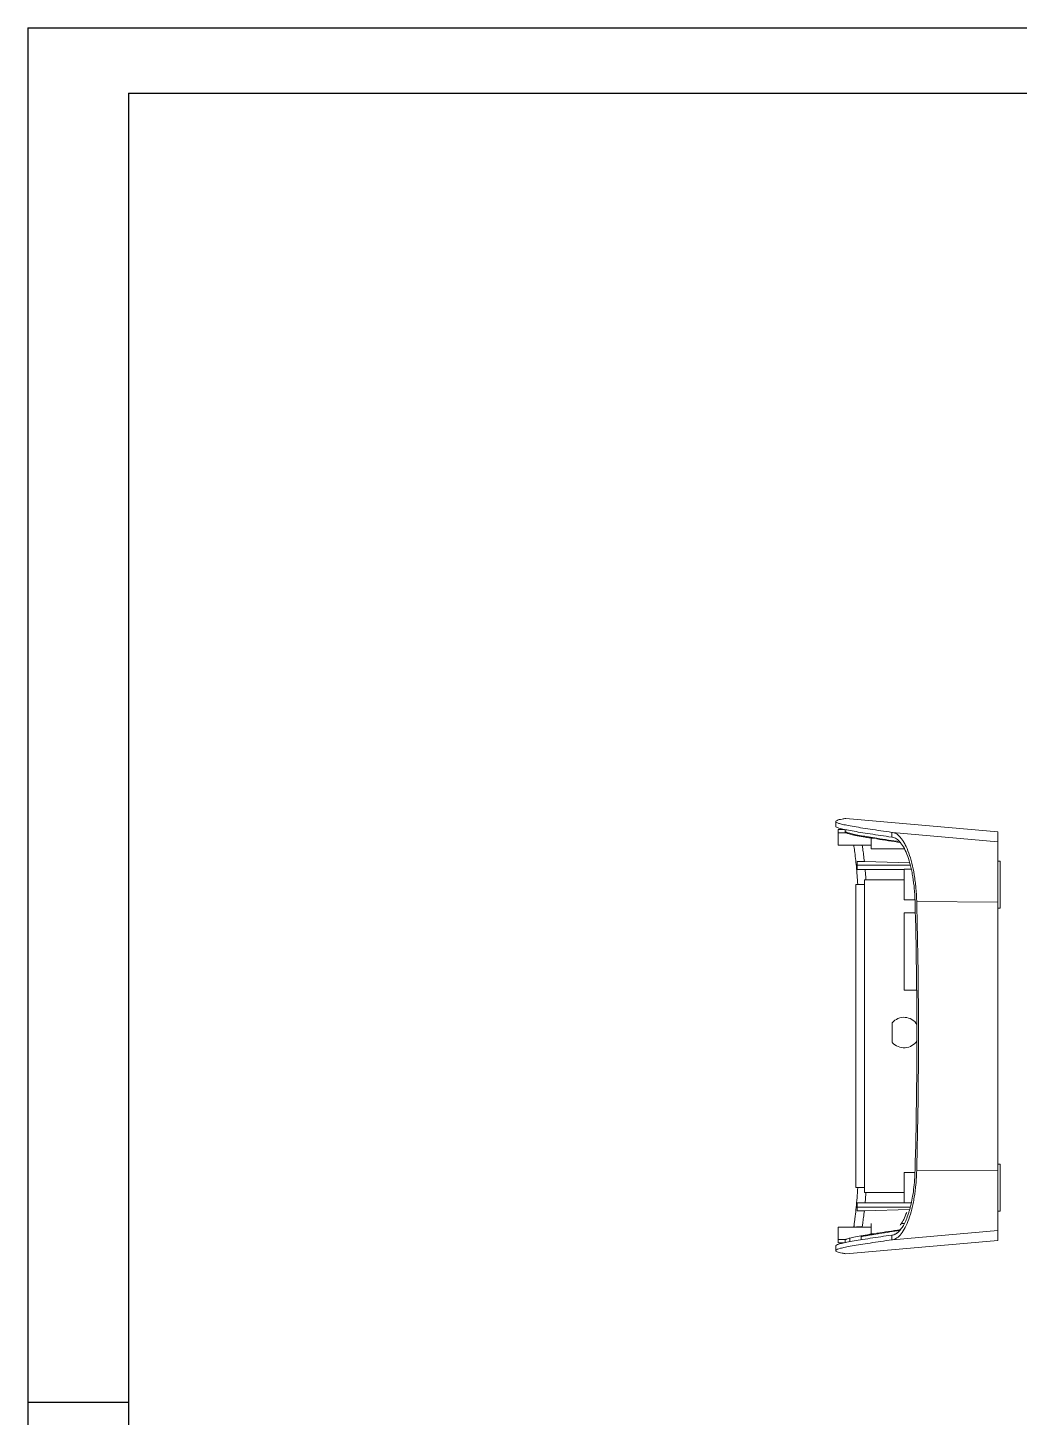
# Model space of a CAD drawing. Header units: inches. Extents: x 1181 to 2938, y 573 to 1158.
# Drawn here: x 1181.1 to 1392.2, y 862.4 to 1158.1 of the extents above; entities that cross this region are included whole.
import ezdxf

# ---------------------------------------------------------------- set-up
doc = ezdxf.new("R2010")
doc.units = ezdxf.units.IN

msp = doc.modelspace()

# ---------------------------------------------------------------- linework, layer by layer
for p, q in [((1181.086, 1158.076), (2008.611, 1158.076)), ((1181.086, 1158.076), (1181.086, 572.957)), ((1202.499, 1144.144), (1994.68, 1144.144)), ((1202.499, 1144.144), (1202.499, 586.888)), ((1202.499, 865.516), (1181.086, 865.516))]:
    msp.add_line(p, q)
at = {"color": 7, "linetype": 'Continuous', "lineweight": 15}
for p, q in [((1353.164, 989.035), (1353.164, 989.247)), ((1353.164, 988.035), (1353.164, 989.035)), ((1355.29, 989.805), (1387.664, 986.973)), ((1353.664, 987.469), (1353.664, 986.77)), ((1353.664, 987.469), (1354.969, 987.469)), ((1353.664, 986.77), (1353.664, 984.12)), ((1353.664, 986.77), (1355.304, 986.77)), ((1355.164, 987.027), (1355.164, 987.426)), ((1355.164, 986.852), (1355.164, 987.027)), ((1355.304, 986.77), (1355.304, 986.758)), ((1360.664, 985.596), (1360.664, 983.378)), ((1360.664, 985.596), (1361.887, 985.596)), ((1361.887, 985.596), (1361.887, 985.439)), ((1365.059, 985.844), (1365.075, 985.842)), ((1365.075, 985.842), (1365.075, 986.843)), ((1365.237, 986.819), (1387.664, 984.857)), ((1387.664, 986.973), (1387.664, 984.857)), ((1387.664, 984.857), (1387.664, 971.998)), ((1353.664, 984.12), (1360.664, 984.12)), ((1358.731, 984.12), (1358.866, 983.337)), ((1360.664, 983.378), (1367.727, 983.378)), ((1357.664, 979.899), (1357.664, 980.679)), ((1357.664, 980.679), (1359.217, 980.679)), ((1357.664, 979.899), (1368.996, 979.899)), ((1357.664, 978.95), (1357.664, 979.899)), ((1357.664, 978.95), (1367.664, 978.95)), ((1368.873, 980.394), (1359.217, 980.679)), ((1369.222, 978.991), (1367.664, 978.991)), ((1367.664, 975.741), (1367.664, 978.991)), ((1388.164, 980.741), (1387.664, 980.741)), ((1388.164, 980.741), (1388.164, 970.741)), ((1359.259, 976.741), (1367.664, 976.741)), ((1359.259, 976.741), (1359.259, 910.241)), ((1359.259, 975.741), (1357.386, 975.741)), ((1357.386, 911.241), (1357.386, 975.741)), ((1367.664, 972.491), (1367.664, 975.741)), ((1367.664, 972.491), (1370.006, 972.491)), ((1387.664, 971.998), (1370.361, 972.12)), ((1387.664, 914.984), (1387.664, 971.998)), ((1387.664, 970.741), (1388.164, 970.741)), ((1367.664, 969.741), (1370.074, 969.741)), ((1367.664, 953.241), (1367.664, 969.741)), ((1370.349, 953.241), (1367.664, 953.241)), ((1365.164, 942.165), (1365.164, 946.318)), ((1369.999, 914.491), (1367.664, 914.491)), ((1367.664, 914.491), (1367.664, 911.241)), ((1370.361, 914.863), (1387.664, 914.984)), ((1388.164, 916.241), (1387.664, 916.241)), ((1387.664, 914.984), (1387.664, 902.125)), ((1388.164, 906.241), (1388.164, 916.241)), ((1359.259, 911.241), (1357.386, 911.241)), ((1367.664, 911.241), (1367.664, 907.991)), ((1357.664, 908.033), (1357.664, 907.084)), ((1357.664, 908.033), (1367.664, 908.033)), ((1359.259, 910.241), (1367.664, 910.241)), ((1367.664, 907.991), (1369.204, 907.991)), ((1357.664, 907.084), (1357.664, 906.304)), ((1357.664, 907.084), (1368.999, 907.084)), ((1357.664, 906.304), (1359.217, 906.304)), ((1368.863, 906.589), (1359.217, 906.304)), ((1387.664, 906.241), (1388.164, 906.241)), ((1353.664, 900.213), (1353.664, 902.862)), ((1353.664, 902.862), (1360.664, 902.862)), ((1357.057, 903.455), (1356.963, 902.862)), ((1357.057, 903.455), (1357.057, 903.459)), ((1358.737, 902.891), (1357.501, 902.862)), ((1358.866, 903.646), (1358.738, 902.896)), ((1360.664, 901.387), (1360.664, 903.605)), ((1387.664, 902.125), (1365.237, 900.164)), ((1367.069, 903.605), (1367.744, 903.605)), ((1387.664, 900.01), (1387.664, 902.125)), ((1353.164, 897.948), (1353.164, 898.948)), ((1353.664, 900.213), (1355.304, 900.213)), ((1353.664, 899.514), (1353.664, 900.213)), ((1353.664, 899.514), (1354.948, 899.514)), ((1355.164, 900.13), (1355.164, 899.956)), ((1355.164, 899.556), (1355.164, 899.956)), ((1387.664, 900.01), (1355.29, 897.177)), ((1355.304, 900.213), (1355.304, 900.225)), ((1360.664, 901.387), (1361.887, 901.387)), ((1361.887, 901.387), (1361.887, 901.543)), ((1365.075, 901.141), (1365.059, 901.139)), ((1365.075, 900.14), (1365.075, 901.141)), ((1353.164, 897.948), (1353.164, 897.735))]:
    msp.add_line(p, q, dxfattribs=at)
at = {"color": 8, "linetype": 'Continuous', "lineweight": 15}
for p, q in [((1356.121, 900.334), (1356.096, 899.739)), ((1356.142, 899.748), (1356.121, 900.334)), ((1358.576, 900.843), (1358.518, 900.15))]:
    msp.add_line(p, q, dxfattribs=at)
at = {"color": 7, "linetype": 'Continuous', "lineweight": 15}
for start, end in [(31.97372, 140.28486), (219.71514, 328.77504)]:
    msp.add_arc((1367.664, 944.241), 3.25, start, end, dxfattribs=at)
for points, knots in [([(1353.164, 989.247), (1353.221, 989.304), (1353.316, 989.358), (1353.563, 989.459), (1353.714, 989.508), (1354.068, 989.6), (1354.27, 989.644), (1354.727, 989.727), (1354.982, 989.766), (1355.269, 989.803)], [0, 0, 0, 0, 0.25, 0.25, 0.5, 0.5, 0.75, 0.75, 1, 1, 1, 1]), ([(1365.075, 986.843), (1363.485, 987.075), (1361.927, 987.305), (1359.038, 987.746), (1357.712, 987.957), (1356.082, 988.243), (1355.597, 988.334), (1354.765, 988.503), (1354.417, 988.582), (1353.855, 988.729), (1353.639, 988.797), (1353.321, 988.923), (1353.219, 988.981), (1353.164, 989.035)], [0, 0, 0, 0, 0.25, 0.25, 0.5, 0.5, 0.625, 0.625, 0.75, 0.75, 0.875, 0.875, 1, 1, 1, 1]), ([(1353.164, 988.035), (1353.274, 987.927), (1353.572, 987.803), (1354.416, 987.582), (1354.763, 987.503), (1355.594, 987.334), (1356.077, 987.243), (1357.706, 986.957), (1359.03, 986.746), (1361.915, 986.305), (1363.471, 986.076), (1365.059, 985.844)], [0, 0, 0, 0, 0.25, 0.25, 0.375, 0.375, 0.5, 0.5, 0.75, 0.75, 1, 1, 1, 1]), ([(1355.164, 987.026), (1355.274, 986.918), (1355.57, 986.794), (1356.403, 986.574), (1356.745, 986.495), (1357.566, 986.325), (1358.044, 986.235), (1359.524, 985.971), (1360.652, 985.788), (1361.887, 985.596)], [0, 0, 0, 0, 0.25, 0.25, 0.375, 0.375, 0.5, 0.5, 0.71986067, 0.71986067, 0.71986067, 0.71986067]), ([(1360.889, 985.596), (1360.735, 985.62), (1360.217, 985.701), (1359.412, 985.833), (1358.491, 985.991), (1357.814, 986.114), (1357.329, 986.209), (1356.882, 986.299), (1356.398, 986.407), (1355.934, 986.526), (1355.584, 986.635), (1355.396, 986.71), (1355.319, 986.75), (1355.304, 986.758)], [0, 0, 0, 0, 0.0489517, 0.1643158, 0.2796821, 0.3950506, 0.4527311, 0.5104115, 0.625782, 0.7411519, 0.8565203, 0.971887, 1, 1, 1, 1]), ([(1365.22, 985.82), (1365.516, 985.777), (1365.807, 985.657), (1366.381, 985.266), (1366.664, 984.996), (1367.219, 984.298), (1367.484, 983.88), (1367.987, 982.91), (1368.225, 982.358), (1368.673, 981.11), (1368.875, 980.431), (1369.147, 979.338), (1369.232, 978.961), (1369.392, 978.18), (1369.466, 977.775), (1369.671, 976.525), (1369.779, 975.665), (1369.901, 974.336), (1369.935, 973.886), (1369.989, 972.973), (1370.009, 972.508), (1370.021, 972.042)], [0, 0, 0, 0, 0.125, 0.125, 0.25, 0.25, 0.375, 0.375, 0.5, 0.5, 0.625, 0.625, 0.6875, 0.6875, 0.75, 0.75, 0.875, 0.875, 0.9375, 0.9375, 1, 1, 1, 1]), ([(1370.361, 972.12), (1370.334, 973.113), (1370.277, 974.082), (1370.147, 975.499), (1370.096, 975.966), (1369.98, 976.887), (1369.914, 977.344), (1369.698, 978.668), (1369.528, 979.499), (1369.141, 981.06), (1368.921, 981.795), (1368.449, 983.113), (1368.196, 983.702), (1367.791, 984.484), (1367.651, 984.729), (1367.367, 985.177), (1367.223, 985.38), (1366.784, 985.932), (1366.484, 986.221), (1366.021, 986.538), (1365.864, 986.623), (1365.551, 986.752), (1365.394, 986.796), (1365.237, 986.819)], [0, 0, 0, 0, 0.125, 0.125, 0.1875, 0.1875, 0.25, 0.25, 0.375, 0.375, 0.5, 0.5, 0.625, 0.625, 0.6875, 0.6875, 0.75, 0.75, 0.875, 0.875, 0.9375, 0.9375, 1, 1, 1, 1]), ([(1357.797, 975.741), (1357.757, 976.402), (1357.678, 977.724), (1357.521, 979.591), (1357.342, 981.338), (1357.155, 982.867), (1357.024, 983.728), (1356.964, 984.12)], [0, 0, 0, 0, 0.20663481, 0.41393087, 0.62057532, 0.82716204, 1, 1, 1, 1]), ([(1358.866, 983.337), (1358.928, 982.94), (1358.989, 982.516), (1359.107, 981.625), (1359.163, 981.161), (1359.217, 980.679)], [0, 0, 0, 0, 0.5, 0.5, 1, 1, 1, 1]), ([(1359.389, 978.95), (1359.432, 978.457), (1359.494, 977.739), (1359.546, 976.98), (1359.562, 976.741)], [0, 0, 0, 0, 0.6860421, 1, 1, 1, 1]), ([(1370.021, 972.042), (1370.274, 962.545), (1370.4, 953.017), (1370.4, 933.963), (1370.274, 924.438), (1370.021, 914.941)], [0, 0, 0, 0, 0.5, 0.5, 1, 1, 1, 1]), ([(1365.237, 900.164), (1365.552, 900.21), (1365.863, 900.338), (1366.476, 900.755), (1366.778, 901.043), (1367.371, 901.788), (1367.653, 902.233), (1368.19, 903.268), (1368.444, 903.857), (1368.922, 905.19), (1369.138, 905.913), (1369.428, 907.079), (1369.519, 907.481), (1369.689, 908.315), (1369.768, 908.748), (1369.986, 910.08), (1370.102, 910.997), (1370.233, 912.415), (1370.269, 912.895), (1370.326, 913.869), (1370.348, 914.365), (1370.361, 914.863)], [0, 0, 0, 0, 0.125, 0.125, 0.25, 0.25, 0.375, 0.375, 0.5, 0.5, 0.625, 0.625, 0.6875, 0.6875, 0.75, 0.75, 0.875, 0.875, 0.9375, 0.9375, 1, 1, 1, 1]), ([(1370.021, 914.941), (1370.003, 914.241), (1369.968, 913.553), (1369.866, 912.2), (1369.799, 911.533), (1369.551, 909.576), (1369.329, 908.374), (1368.985, 906.994), (1368.913, 906.723), (1368.763, 906.202), (1368.686, 905.951), (1368.447, 905.222), (1368.278, 904.772), (1368.009, 904.149), (1367.917, 903.95), (1367.729, 903.57), (1367.632, 903.389), (1367.339, 902.879), (1367.139, 902.582), (1366.933, 902.324)], [0, 0, 0, 0, 0.125, 0.125, 0.25, 0.25, 0.5, 0.5, 0.5625, 0.5625, 0.625, 0.625, 0.75, 0.75, 0.8125, 0.8125, 0.875, 0.875, 1, 1, 1, 1]), ([(1357.057, 903.459), (1357.096, 903.727), (1357.134, 904.006), (1357.209, 904.576), (1357.246, 904.867), (1357.352, 905.763), (1357.42, 906.387), (1357.545, 907.688), (1357.604, 908.366), (1357.71, 909.776), (1357.757, 910.5), (1357.797, 911.241)], [0, 0, 0, 0, 0.125, 0.125, 0.25, 0.25, 0.5, 0.5, 0.75, 0.75, 1, 1, 1, 1]), ([(1359.562, 910.241), (1359.515, 909.544), (1359.463, 908.778), (1359.394, 908.094), (1359.388, 908.033)], [0, 0, 0, 0, 0.9115986, 1, 1, 1, 1]), ([(1359.217, 906.304), (1359.163, 905.819), (1359.105, 905.348), (1358.988, 904.461), (1358.928, 904.041), (1358.866, 903.646)], [0, 0, 0, 0, 0.5, 0.5, 1, 1, 1, 1]), ([(1368.233, 905.981), (1368.028, 905.408), (1367.824, 904.892), (1367.476, 904.207), (1367.353, 903.995), (1367.095, 903.605), (1366.957, 903.426), (1366.828, 903.264)], [0, 0, 0, 0, 0.5, 0.5, 0.75, 0.75, 1, 1, 1, 1]), ([(1357.057, 903.459), (1357.048, 903.395), (1357.034, 903.282), (1357.019, 903.148), (1357.011, 903.039), (1357.005, 902.962), (1357.031, 902.904), (1357.068, 902.882), (1357.166, 902.862), (1357.547, 902.866), (1358.087, 902.878), (1358.557, 902.891), (1358.738, 902.896)], [0, 0, 0, 0, 0.10905257, 0.19103808, 0.23203144, 0.30070546, 0.32494165, 0.34043929, 0.36104386, 0.4469469, 0.78678284, 1, 1, 1, 1]), ([(1357.214, 902.862), (1357.189, 902.863), (1357.148, 902.865), (1357.092, 902.872), (1357.057, 902.884), (1357.037, 902.9), (1357.009, 902.938), (1357.01, 903.023), (1357.023, 903.201), (1357.043, 903.351), (1357.057, 903.455)], [0, 0, 0, 0, 0.075228, 0.1223326, 0.1691998, 0.1929601, 0.2169327, 0.3632925, 0.559158, 1, 1, 1, 1]), ([(1365.718, 901.31), (1365.759, 901.329), (1365.842, 901.367), (1365.966, 901.435), (1366.089, 901.513), (1366.212, 901.6), (1366.333, 901.696), (1366.455, 901.801), (1366.576, 901.916), (1366.696, 902.04), (1366.815, 902.173), (1366.894, 902.27), (1366.933, 902.318)], [0, 0, 0, 0, 0.0999786, 0.1998303, 0.2996042, 0.3993496, 0.4991162, 0.5989535, 0.6989111, 0.7990384, 0.899385, 1, 1, 1, 1]), ([(1365.059, 901.139), (1363.471, 900.907), (1361.915, 900.677), (1359.03, 900.237), (1357.706, 900.026), (1356.077, 899.74), (1355.593, 899.649), (1354.763, 899.48), (1354.415, 899.4), (1353.853, 899.254), (1353.638, 899.186), (1353.32, 899.06), (1353.219, 899.002), (1353.164, 898.948)], [0, 0, 0, 0, 0.25, 0.25, 0.5, 0.5, 0.625, 0.625, 0.75, 0.75, 0.875, 0.875, 1, 1, 1, 1]), ([(1353.164, 897.948), (1353.274, 898.056), (1353.573, 898.18), (1354.417, 898.4), (1354.765, 898.48), (1355.597, 898.649), (1356.081, 898.74), (1357.711, 899.026), (1359.038, 899.237), (1361.927, 899.678), (1363.485, 899.908), (1365.075, 900.14)], [0, 0, 0, 0, 0.25, 0.25, 0.375, 0.375, 0.5, 0.5, 0.75, 0.75, 1, 1, 1, 1]), ([(1360.888, 901.387), (1360.219, 901.28), (1358.854, 901.061), (1357.257, 900.768), (1356.101, 900.512), (1355.539, 900.338), (1355.356, 900.25), (1355.304, 900.225)], [0, 0, 0, 0, 0.22219928, 0.45298107, 0.68378142, 0.91056414, 1, 1, 1, 1]), ([(1361.887, 901.387), (1361.748, 901.366), (1361.471, 901.322), (1361.067, 901.259), (1360.675, 901.196), (1360.295, 901.135), (1359.926, 901.074), (1359.57, 901.015), (1359.225, 900.956), (1358.894, 900.899), (1358.681, 900.862), (1358.577, 900.843), (1358.576, 900.843)], [0, 0, 0, 0, 0.1133729, 0.2259383, 0.3377857, 0.4490114, 0.559719, 0.6700192, 0.7800306, 0.8898795, 0.9997004, 1, 1, 1, 1]), ([(1355.269, 897.18), (1354.982, 897.216), (1354.727, 897.256), (1354.27, 897.339), (1354.068, 897.383), (1353.714, 897.475), (1353.563, 897.523), (1353.316, 897.625), (1353.221, 897.679), (1353.164, 897.735)], [0, 0, 0, 0, 0.25, 0.25, 0.5, 0.5, 0.75, 0.75, 1, 1, 1, 1])]:
    msp.add_open_spline(points, degree=3, knots=knots, dxfattribs=at)
for points in [[(1355.269, 989.803), (1355.276, 989.804), (1355.283, 989.805), (1355.29, 989.805)], [(1355.281, 986.77), (1355.23, 986.798), (1355.191, 986.826), (1355.164, 986.852)], [(1366.971, 984.681), (1365.198, 984.94), (1363.463, 985.196), (1361.887, 985.439)], [(1365.237, 986.819), (1365.183, 986.827), (1365.129, 986.835), (1365.075, 986.843)], [(1365.075, 985.842), (1365.124, 985.835), (1365.172, 985.827), (1365.22, 985.82)], [(1370.361, 914.863), (1370.614, 924.406), (1370.866, 943.491), (1370.614, 962.577), (1370.361, 972.12)], [(1366.971, 902.301), (1365.198, 902.042), (1363.463, 901.786), (1361.887, 901.543)], [(1355.281, 900.213), (1355.23, 900.184), (1355.191, 900.157), (1355.164, 900.13)], [(1365.22, 901.162), (1365.172, 901.155), (1365.124, 901.148), (1365.075, 901.141)], [(1365.237, 900.164), (1365.183, 900.156), (1365.129, 900.148), (1365.075, 900.14)], [(1365.718, 901.31), (1365.553, 901.236), (1365.387, 901.187), (1365.22, 901.162)], [(1355.269, 897.18), (1355.276, 897.179), (1355.283, 897.178), (1355.29, 897.177)]]:
    msp.add_open_spline(points, degree=3, dxfattribs=at)
at = {"color": 8, "linetype": 'Continuous', "lineweight": 15}
for points, knots in [([(1366.703, 984.875), (1365.909, 984.991), (1364.234, 985.237), (1362.696, 985.472), (1361.887, 985.596)], [0, 0, 0, 0, 0.4735026, 1, 1, 1, 1]), ([(1366.735, 902.113), (1366.027, 902.009), (1364.534, 901.79), (1362.935, 901.549), (1362.057, 901.413), (1361.887, 901.386)], [0, 0, 0, 0, 0.4208434, 0.8879902, 1, 1, 1, 1]), ([(1355.165, 899.557), (1355.165, 899.684), (1355.164, 899.817), (1355.164, 899.951), (1355.164, 899.956)], [0, 0, 0, 0, 0.9635519, 1, 1, 1, 1])]:
    msp.add_open_spline(points, degree=3, knots=knots, dxfattribs=at)

doc.saveas('drawing.dxf')
